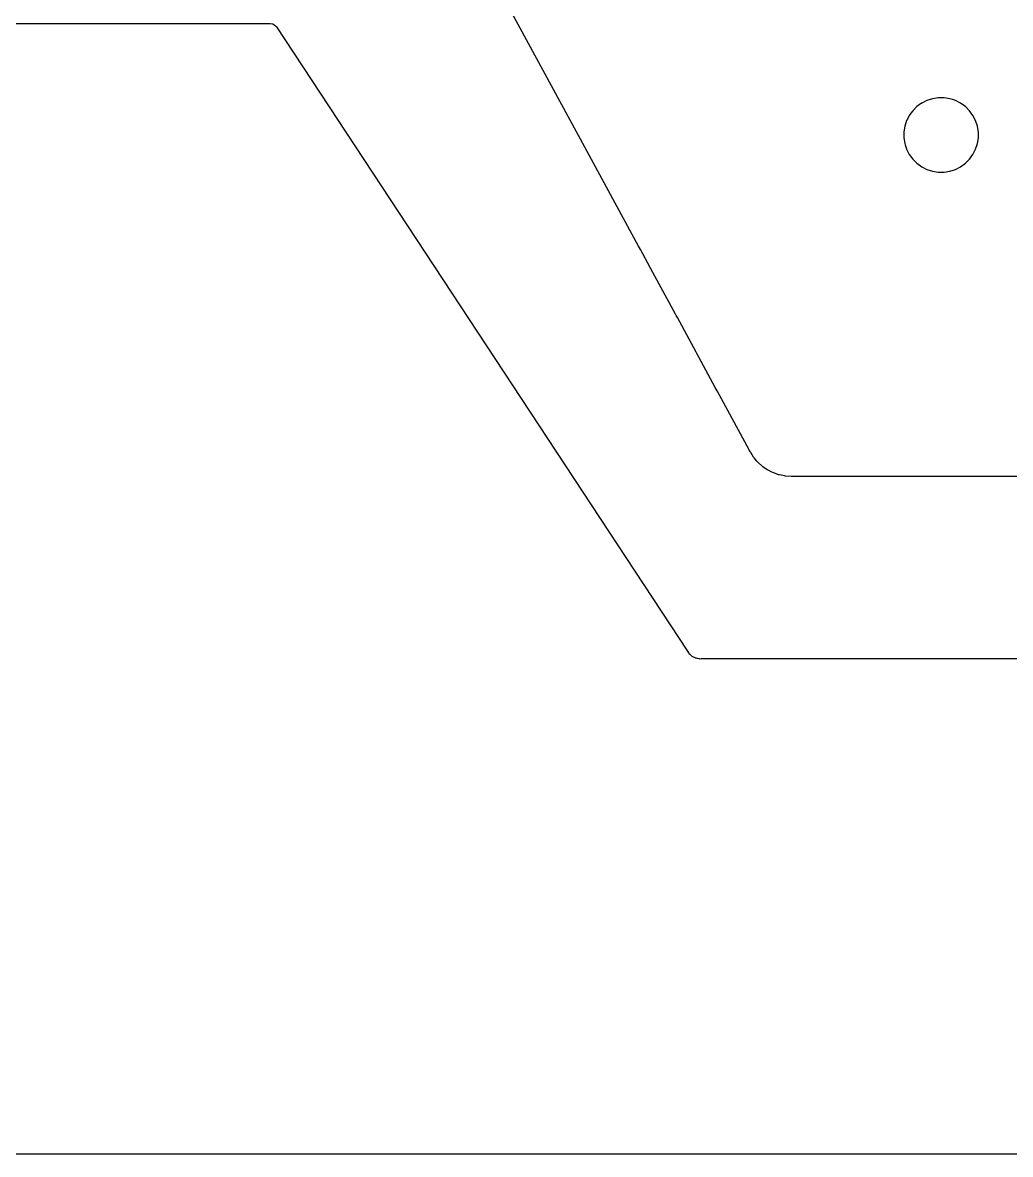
# Model space of a CAD drawing. Header units: inches. Extents: x 2.6 to 14.2, y -7.9 to -3.5.
# Drawn here: x 4.64 to 5.896, y -7.871 to -6.433 of the extents above; entities that cross this region are included whole.
import ezdxf

# ---------------------------------------------------------------- set-up
doc = ezdxf.new("R2010")
doc.units = ezdxf.units.IN
doc.header["$MEASUREMENT"] = 0
doc.layers.add('B.Cu', color=153, linetype='CONTINUOUS', true_color=0x4d7fc4)

msp = doc.modelspace()

# ---------------------------------------------------------------- linework, layer by layer
at = {"layer": 'B.Cu', "linetype": 'CONTINUOUS'}
for p, q in [((5.3442, -6.5716), (5.2511, -6.4002)), ((3.9635, -6.4337), (4.9548, -6.4337)), ((4.9548, -6.4337), (4.9585, -6.4344)), ((4.9585, -6.4344), (4.9617, -6.4366)), ((4.9617, -6.4366), (4.963, -6.4381)), ((4.963, -6.4381), (5.4852, -7.2312)), ((5.8039, -6.5281), (5.7966, -6.5293)), ((5.8114, -6.5281), (5.8039, -6.5281)), ((5.8039, -6.5281), (5.8039, -6.5281)), ((5.8039, -6.5281), (5.8039, -6.5281)), ((5.8187, -6.5293), (5.8114, -6.5281)), ((5.8114, -6.5281), (5.8114, -6.5281)), ((5.8114, -6.5281), (5.8114, -6.5281)), ((5.7769, -6.5393), (5.7716, -6.5446)), ((5.7828, -6.535), (5.7769, -6.5393)), ((5.7829, -6.5349), (5.7828, -6.535)), ((5.7895, -6.5316), (5.7829, -6.5349)), ((5.7966, -6.5293), (5.7895, -6.5316)), ((5.7895, -6.5316), (5.7895, -6.5316)), ((5.7895, -6.5316), (5.7895, -6.5316)), ((5.8219, -6.5303), (5.8187, -6.5293)), ((5.8187, -6.5293), (5.8187, -6.5293)), ((5.8187, -6.5293), (5.8187, -6.5293)), ((5.8258, -6.5316), (5.8219, -6.5303)), ((5.8324, -6.5349), (5.8258, -6.5316)), ((5.8258, -6.5316), (5.8258, -6.5316)), ((5.8258, -6.5316), (5.8258, -6.5316)), ((5.8365, -6.5379), (5.8324, -6.5349)), ((5.8384, -6.5393), (5.8365, -6.5379)), ((5.8437, -6.5446), (5.8384, -6.5393)), ((5.8384, -6.5393), (5.8384, -6.5393)), ((5.8384, -6.5393), (5.8384, -6.5393)), ((5.7648, -6.5553), (5.7638, -6.5572)), ((5.7672, -6.5506), (5.7648, -6.5553)), ((5.7693, -6.5478), (5.7672, -6.5506)), ((5.7716, -6.5446), (5.7693, -6.5478)), ((5.8481, -6.5506), (5.8437, -6.5446)), ((5.8514, -6.5572), (5.8481, -6.5506)), ((5.7615, -6.5643), (5.7604, -6.5716)), ((5.7638, -6.5572), (5.7615, -6.5643)), ((5.8537, -6.5643), (5.8514, -6.5572)), ((5.8542, -6.5672), (5.8537, -6.5643)), ((5.8545, -6.5693), (5.8542, -6.5672)), ((5.8547, -6.5705), (5.8545, -6.5693)), ((5.8547, -6.5706), (5.8547, -6.5705)), ((5.8549, -6.5716), (5.8547, -6.5706)), ((5.3466, -6.5759), (5.3442, -6.5716)), ((5.423, -6.7165), (5.3466, -6.5759)), ((5.7604, -6.5716), (5.7604, -6.5716)), ((5.7604, -6.5716), (5.7604, -6.5791)), ((5.7604, -6.5791), (5.7604, -6.5791)), ((5.7604, -6.5791), (5.7615, -6.5859)), ((5.8537, -6.5864), (5.8549, -6.5791)), ((5.8549, -6.5791), (5.8549, -6.5716)), ((5.7615, -6.5859), (5.7615, -6.5864)), ((5.7615, -6.5864), (5.762, -6.5879)), ((5.762, -6.5879), (5.7636, -6.5929)), ((5.7636, -6.5929), (5.7638, -6.5935)), ((5.7638, -6.5935), (5.7672, -6.6001)), ((5.7672, -6.6001), (5.7716, -6.6062)), ((5.8437, -6.6062), (5.8481, -6.6001)), ((5.8481, -6.6001), (5.8514, -6.5935)), ((5.8514, -6.5935), (5.8537, -6.5864)), ((5.7716, -6.6062), (5.7769, -6.6114)), ((5.7769, -6.6114), (5.7829, -6.6158)), ((5.8324, -6.6158), (5.8384, -6.6114)), ((5.8384, -6.6114), (5.8437, -6.6062)), ((5.7829, -6.6158), (5.7895, -6.6192)), ((5.7895, -6.6192), (5.7966, -6.6215)), ((5.7966, -6.6215), (5.8039, -6.6226)), ((5.8039, -6.6226), (5.8039, -6.6226)), ((5.8039, -6.6226), (5.8114, -6.6226)), ((5.8114, -6.6226), (5.8187, -6.6215)), ((5.8114, -6.6226), (5.8114, -6.6226)), ((5.8187, -6.6215), (5.8258, -6.6192)), ((5.8258, -6.6192), (5.8324, -6.6158)), ((5.4254, -6.7209), (5.423, -6.7165)), ((5.4413, -6.7502), (5.4254, -6.7209)), ((5.4701, -6.8031), (5.4413, -6.7502)), ((5.471, -6.8048), (5.4701, -6.8031)), ((5.4724, -6.8075), (5.471, -6.8048)), ((5.5206, -6.8961), (5.4724, -6.8075)), ((5.4724, -6.8075), (5.4724, -6.8075)), ((5.523, -6.9005), (5.5206, -6.8961)), ((5.5636, -6.9753), (5.523, -6.9005)), ((5.523, -6.9005), (5.523, -6.9005)), ((5.5638, -6.9757), (5.5636, -6.9753)), ((5.5642, -6.9763), (5.5638, -6.9757)), ((5.5638, -6.9757), (5.5638, -6.9757)), ((5.5648, -6.9774), (5.5642, -6.9763)), ((5.5642, -6.9763), (5.5642, -6.9763)), ((5.5648, -6.9775), (5.5648, -6.9774)), ((5.5651, -6.978), (5.5648, -6.9775)), ((5.5652, -6.9783), (5.5651, -6.978)), ((5.5656, -6.9788), (5.5652, -6.9783)), ((5.5693, -6.9847), (5.5656, -6.9788)), ((5.5701, -6.9857), (5.5693, -6.9847)), ((5.5735, -6.9898), (5.5701, -6.9857)), ((5.5743, -6.9908), (5.5735, -6.9898)), ((5.5752, -6.9917), (5.5743, -6.9908)), ((5.5801, -6.9962), (5.5752, -6.9917)), ((5.5811, -6.997), (5.5801, -6.9962)), ((5.5865, -7.0007), (5.5811, -6.997)), ((5.5877, -7.0014), (5.5865, -7.0007)), ((5.5917, -7.0034), (5.5877, -7.0014)), ((5.5936, -7.0044), (5.5917, -7.0034)), ((5.5948, -7.0049), (5.5936, -7.0044)), ((5.601, -7.0071), (5.5948, -7.0049)), ((5.6023, -7.0074), (5.601, -7.0071)), ((5.6087, -7.0087), (5.6023, -7.0074)), ((5.61, -7.0089), (5.6087, -7.0087)), ((5.6169, -7.0094), (5.61, -7.0089)), ((5.6176, -7.0094), (5.6169, -7.0094)), ((5.6183, -7.0094), (5.6176, -7.0094)), ((5.6176, -7.0094), (5.6176, -7.0094)), ((5.6199, -7.0094), (5.6183, -7.0094)), ((5.6205, -7.0094), (5.6199, -7.0094)), ((5.6199, -7.0094), (5.6199, -7.0094)), ((5.9372, -7.0094), (5.6205, -7.0094)), ((5.4852, -7.2312), (5.4854, -7.2314)), ((5.4854, -7.2314), (5.4864, -7.2332)), ((5.4864, -7.2332), (5.4868, -7.2336)), ((5.4868, -7.2336), (5.4871, -7.2341)), ((5.4871, -7.2341), (5.4884, -7.2352)), ((5.4884, -7.2352), (5.4888, -7.2356)), ((5.4888, -7.2356), (5.4901, -7.2368)), ((5.4901, -7.2368), (5.4901, -7.2368)), ((5.4901, -7.2368), (5.4905, -7.2372)), ((5.4905, -7.2372), (5.491, -7.2375)), ((5.491, -7.2375), (5.4926, -7.2383)), ((5.4926, -7.2383), (5.4926, -7.2383)), ((5.4926, -7.2383), (5.4928, -7.2384)), ((5.4928, -7.2384), (5.4946, -7.2394)), ((5.4946, -7.2394), (5.4951, -7.2396)), ((5.4951, -7.2396), (5.4957, -7.2398)), ((5.4957, -7.2398), (5.4973, -7.2402)), ((5.4973, -7.2402), (5.4979, -7.2403)), ((5.4979, -7.2403), (5.4996, -7.2408)), ((5.4996, -7.2408), (5.5002, -7.2408)), ((5.5002, -7.2408), (5.5007, -7.2409)), ((5.5007, -7.2409), (5.5027, -7.2408)), ((5.5027, -7.2408), (5.932, -7.2408)), ((14.1931, -7.8706), (2.5986, -7.8706))]:
    msp.add_line(p, q, dxfattribs=at)

doc.saveas('drawing.dxf')
